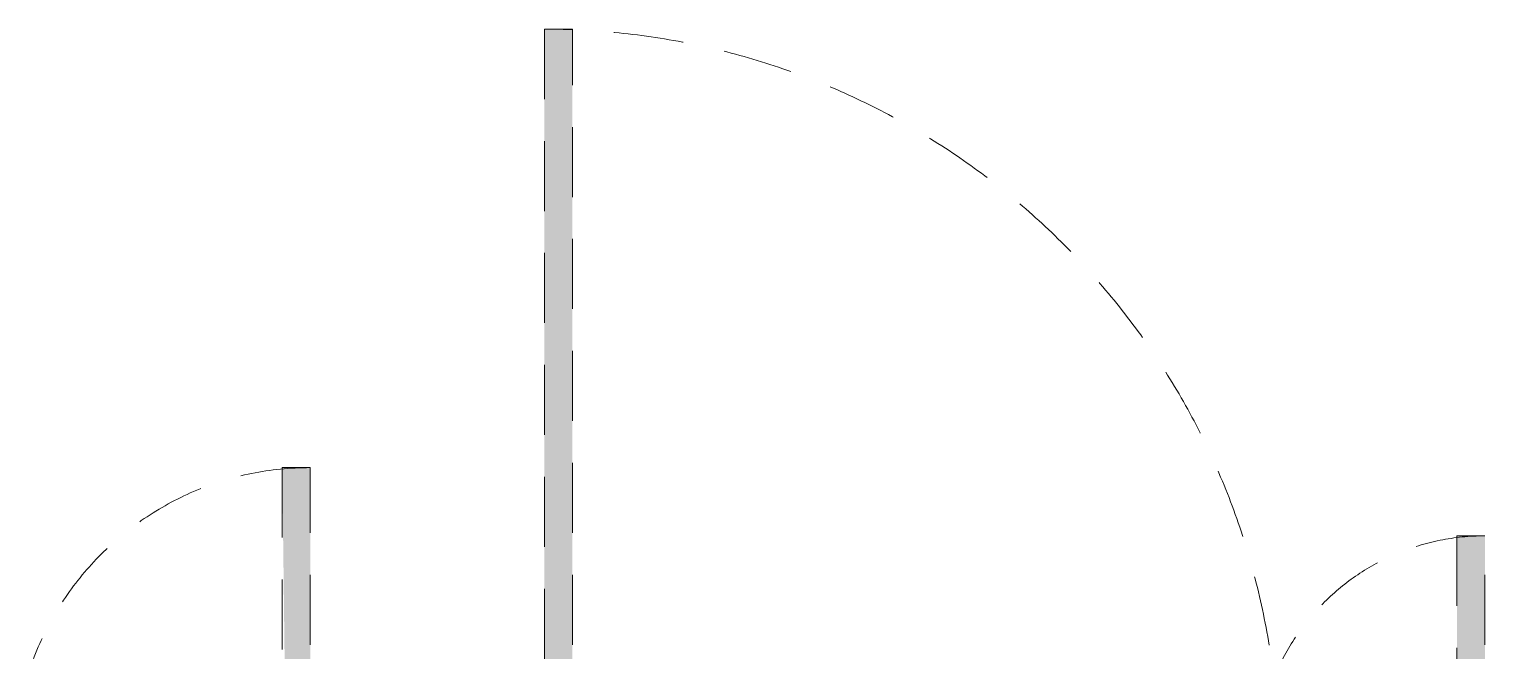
# Model space of a CAD drawing. Header units: millimetres. Extents: x 81037 to 284518, y -8553 to 29000.
# Drawn here: x 251996 to 254078, y 21721 to 22610 of the extents above; entities that cross this region are included whole.
import ezdxf

# ---------------------------------------------------------------- set-up
doc = ezdxf.new("R2010")
doc.units = ezdxf.units.MM
doc.linetypes.add('200_ШТРИХ__ш1_п0_6_', pattern=[160, 100, -60])
doc.layers.add('A-DETL-MBND-1', color=7, linetype='200_ШТРИХ__ш1_п0_6_', lineweight=9)

# ---------------------------------------------------------------- blocks, each defined once
blk = doc.blocks.new('DRS_ДПУ_распашная__2Ст_Прямоугольная1 - ВН-4_ Нр_ДО_1500х2200 глухая-26741401-2_1_3_птичка')
at = {"layer": 'A-DETL-MBND-1'}
h = blk.add_hatch(color=256, dxfattribs=at)
h.paths.add_polyline_path([(-760, 10), (-730, 10), (-730, 1050), (-770, 1050), (-770, 10)])
h.paths.add_polyline_path([(-760, 0), (-760, 10), (-770, 0)])
h = blk.add_hatch(color=256, dxfattribs=at)
h.paths.add_polyline_path([(760, 0), (770, 0), (760, 10)])
h.paths.add_polyline_path([(770, 10), (770, 423.1), (730, 423.1), (735.1, 10), (760, 10)])
for p, q in [((-770, 1050), (-770, 10)), ((-730, 1050), (-770, 1050)), ((-730, 10), (-730, 1050)), ((770, 423.1), (730, 423.1)), ((730, 423.1), (730, 10)), ((770, 10), (770, 423.1))]:
    blk.add_line(p, q, dxfattribs=at)
for centre, radius, start, end in [((-770, 0), 1050, 0.552, 90), ((770, 0), 423.1, 90, 178.6103)]:
    blk.add_arc(centre, radius, start, end, dxfattribs=at)
blk = doc.blocks.new('DRS_ДПУ_распашная__2Ст_Прямоугольная1 - ВН-4_ Нр_ДО_1500х2200 глухая-26857260-2_1_3_птичка')
at = {"layer": 'A-DETL-MBND-1'}
blk.add_hatch(color=256, dxfattribs=at).paths.add_polyline_path([(-662.5, 10), (-632.5, 10), (-632.5, 1050), (-672.5, 1050), (-672.5, 10)])
h = blk.add_hatch(color=256, dxfattribs=at)
h.paths.add_polyline_path([(662.5, 0), (672.5, 0), (662.5, 10)])
h.paths.add_polyline_path([(632.5, 10), (672.5, 10), (672.5, 325.6), (632.5, 325.6), (632.5, 40)])
for p, q in [((-672.5, 1050), (-672.5, 10)), ((-632.5, 1050), (-672.5, 1050)), ((-632.5, 10), (-632.5, 1050)), ((672.5, 325.6), (632.5, 325.6)), ((632.5, 325.6), (632.5, 10)), ((672.5, 10), (672.5, 325.6))]:
    blk.add_line(p, q, dxfattribs=at)
for centre, radius, start, end in [((-672.5, 0), 1050, 0.552, 90), ((672.5, 0), 325.6, 90, 178.1571)]:
    blk.add_arc(centre, radius, start, end, dxfattribs=at)

msp = doc.modelspace()

# ---------------------------------------------------------------- block references
at = {"layer": 'A-DETL-MBND-1'}
for name, p in [('DRS_ДПУ_распашная__2Ст_Прямоугольная1 - ВН-4_ Нр_ДО_1500х2200 глухая-26741401-2_1_3_птичка', (251627.7, 21560)), ('DRS_ДПУ_распашная__2Ст_Прямоугольная1 - ВН-4_ Нр_ДО_1500х2200 глухая-26857260-2_1_3_птичка', (253405.2, 21560))]:
    msp.add_blockref(name, p, dxfattribs=at)

doc.saveas('drawing.dxf')
